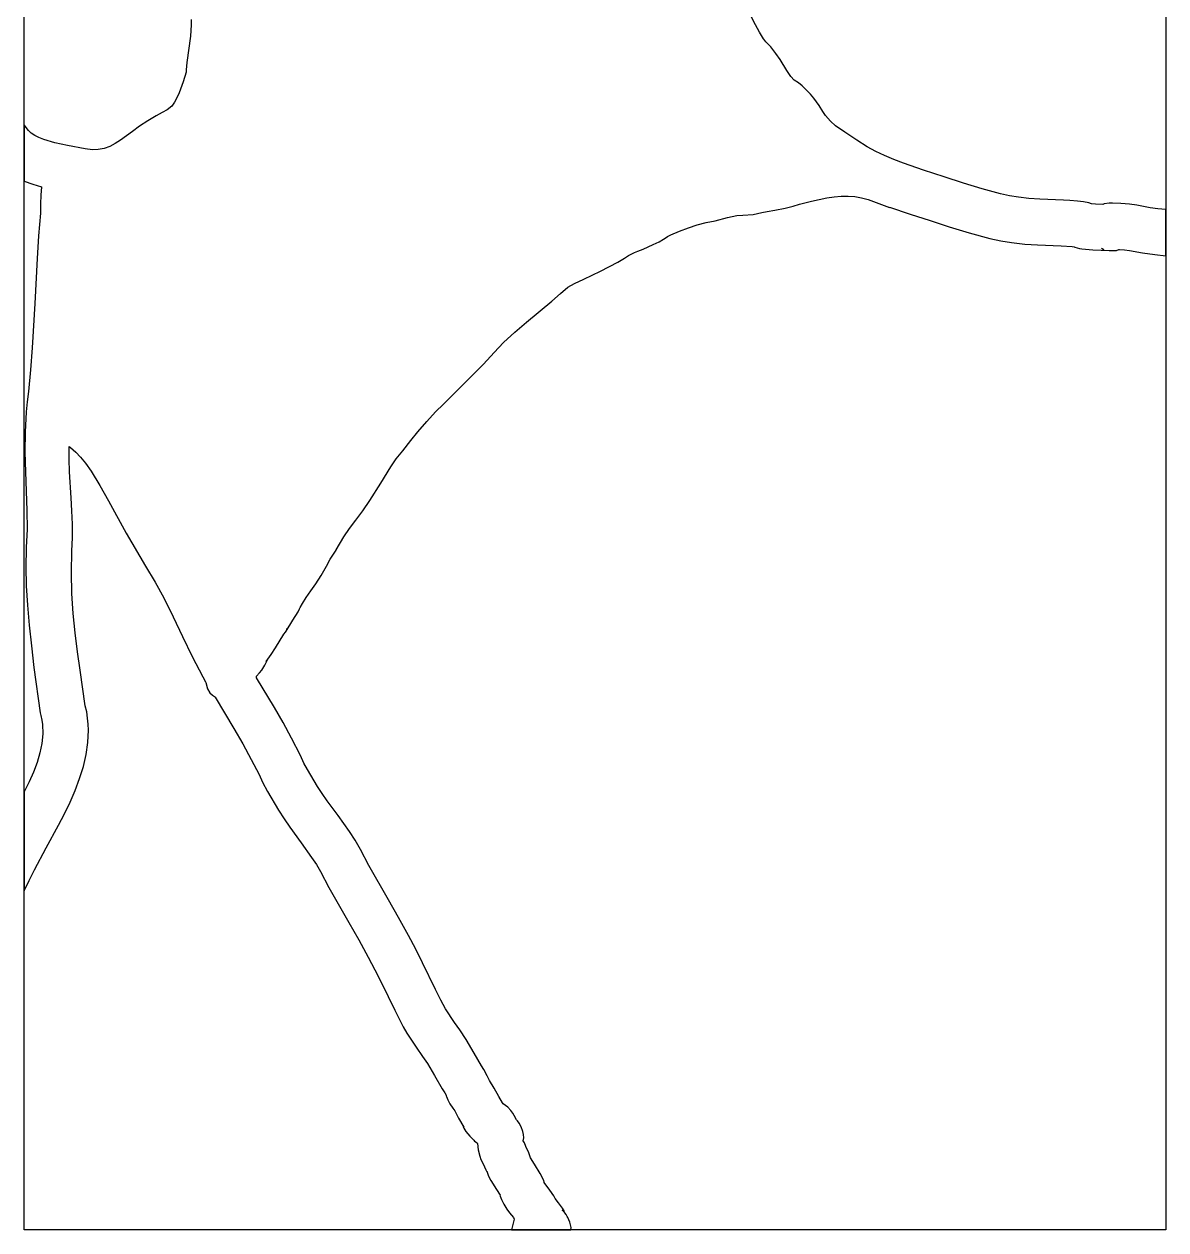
# Model space of a CAD drawing. Extents: x 1 to 501, y 1 to 4998.
# Drawn here: x 1 to 501, y 3397 to 3925 of the extents above; entities that cross this region are included whole.
import ezdxf

# ---------------------------------------------------------------- set-up
doc = ezdxf.new("R2010")
doc.units = 0

msp = doc.modelspace()

# ---------------------------------------------------------------- linework, layer by layer
at = {"layer": 'decoupage'}
for p, q in [((1.007, 3396.51), (1.007, 4477.1)), ((501.007, 4477.1), (501.007, 3396.51)), ((321.286375, 3924.545125), (317.317, 3932.287)), ((74.107381, 3926.9159), (74.155234, 3924.569766)), ((74.155234, 3924.569766), (73.836625, 3919.590375)), ((323.023984, 3921.239922), (321.286375, 3924.545125)), ((324.805, 3918.343), (323.023984, 3921.239922)), ((73.836625, 3919.590375), (72.307, 3908.049)), ((324.9235, 3918.256), (324.698031, 3918.518781)), ((324.698031, 3918.518781), (324.805, 3918.343)), ((325.879, 3917.137), (324.9235, 3918.256)), ((327.979, 3914.814), (325.879, 3917.137)), ((330.183547, 3912.018656), (327.979, 3914.814)), ((332.036625, 3909.3015), (330.183547, 3912.018656)), ((71.9595, 3904.7705), (71.936, 3903.838)), ((72.307, 3908.049), (71.9595, 3904.7705)), ((335.051, 3904.455), (332.036625, 3909.3015)), ((336.72475, 3901.913875), (335.051, 3904.455)), ((70.700125, 3899.5965), (68.91, 3894.74)), ((71.936, 3903.838), (70.700125, 3899.5965)), ((338.223, 3900.338), (336.72475, 3901.913875)), ((340.075, 3899.032375), (338.223, 3900.338)), ((341.703188, 3897.763297), (340.075, 3899.032375)), ((68.91, 3894.74), (67.843875, 3892.501719)), ((343.694, 3895.953), (341.703188, 3897.763297)), ((345.41376, 3894.141088), (343.694, 3895.953)), ((346.872766, 3892.391766), (345.41376, 3894.141088)), ((65.676, 3888.92), (63.587422, 3887.284781)), ((66.7875, 3890.642), (65.676, 3888.92)), ((67.843875, 3892.501719), (66.7875, 3890.642)), ((349.140375, 3889.189875), (346.872766, 3892.391766)), ((350.760547, 3886.565297), (349.140375, 3889.189875)), ((58.844016, 3884.712219), (55.172, 3882.501)), ((61.479625, 3886.0945), (58.844016, 3884.712219)), ((63.587422, 3887.284781), (61.479625, 3886.0945)), ((351.997, 3884.736), (350.760547, 3886.565297)), ((354.1275, 3882.36375), (351.997, 3884.736)), ((2.866, 3878.263), (1.007, 3880.702)), ((1.007, 3880.702), (1.007, 3856.07)), ((4.137684, 3877.095213), (2.866, 3878.263)), ((51.588926, 3880.071826), (48.483156, 3877.827984)), ((55.172, 3882.501), (51.588926, 3880.071826)), ((356.387, 3880.224), (354.1275, 3882.36375)), ((360.401, 3877.541), (356.387, 3880.224)), ((5.694344, 3876.056578), (4.137684, 3877.095213)), ((7.516645, 3875.130561), (5.694344, 3876.056578)), ((9.58525, 3874.300625), (7.516645, 3875.130561)), ((14.384031, 3872.862859), (9.58525, 3874.300625)), ((19.936, 3871.611), (14.384031, 3872.862859)), ((43.24575, 3874.008375), (40.885223, 3872.488646)), ((48.483156, 3877.827984), (43.24575, 3874.008375)), ((365.6015, 3874.0365), (360.401, 3877.541)), ((370.25, 3871.066), (365.6015, 3874.0365)), ((27.781, 3870.135), (19.936, 3871.611)), ((30.938781, 3869.781469), (27.781, 3870.135)), ((33.463, 3869.826), (30.938781, 3869.781469)), ((36.108293, 3870.369439), (33.463, 3869.826)), ((38.544219, 3871.266328), (36.108293, 3870.369439)), ((40.885223, 3872.488646), (38.544219, 3871.266328)), ((373.923326, 3869.071248), (370.25, 3871.066)), ((377.806922, 3867.221609), (373.923326, 3869.071248)), ((381.872463, 3865.494385), (377.806922, 3867.221609)), ((386.091625, 3863.866875), (381.872463, 3865.494385)), ((394.877516, 3860.820203), (386.091625, 3863.866875)), ((403.938, 3857.9), (394.877516, 3860.820203)), ((412.332281, 3855.190656), (403.938, 3857.9)), ((1.007, 3856.07), (4.86375, 3854.6525)), ((4.86375, 3854.6525), (8.614, 3853.574)), ((8.614, 3853.574), (8.387, 3849.954)), ((420.5535, 3852.64125), (412.332281, 3855.190656)), ((428.586469, 3850.485969), (420.5535, 3852.64125)), ((8.387, 3849.954), (8.147, 3846.126)), ((340.561, 3845.937), (345.833, 3847.315)), ((345.833, 3847.315), (352.574234, 3848.657828)), ((352.574234, 3848.657828), (355.776049, 3849.131857)), ((355.776049, 3849.131857), (358.881125, 3849.420625)), ((358.881125, 3849.420625), (361.901311, 3849.483877)), ((361.901311, 3849.483877), (364.848453, 3849.281359)), ((364.848453, 3849.281359), (367.7344, 3848.772818)), ((367.7344, 3848.772818), (370.571, 3847.918)), ((370.571, 3847.918), (379.95, 3844.449)), ((432.527613, 3849.629309), (428.586469, 3850.485969)), ((436.416, 3848.959), (432.527613, 3849.629309)), ((441.029672, 3848.433344), (436.416, 3848.959)), ((445.811625, 3848.12125), (441.029672, 3848.433344)), ((456.129, 3847.699), (445.811625, 3848.12125)), ((458.9405, 3847.583125), (456.129, 3847.699)), ((462.373, 3847.303), (458.9405, 3847.583125)), ((464.947375, 3846.979125), (462.373, 3847.303)), ((467.266, 3846.461), (464.947375, 3846.979125)), ((468.399, 3846.135), (467.266, 3846.461)), ((476.156844, 3846.316313), (474.028, 3846.015)), ((477.6435, 3846.366), (476.156844, 3846.316313)), ((481.241, 3846.183), (477.6435, 3846.366)), ((485.046219, 3845.928922), (481.241, 3846.183)), ((8.127, 3841.99), (7.310439, 3832.016604)), ((8.147, 3846.126), (8.127, 3845.473)), ((8.127, 3845.473), (8.127, 3841.99)), ((311.141875, 3840.569016), (313.142, 3840.928)), ((313.142, 3840.928), (315.817375, 3841.06825)), ((315.817375, 3841.06825), (320.292, 3841.465)), ((320.292, 3841.465), (324.12725, 3842.21675)), ((324.12725, 3842.21675), (326.341, 3842.781)), ((326.341, 3842.781), (329.813625, 3843.338125)), ((329.813625, 3843.338125), (334.28, 3844.157)), ((334.28, 3844.157), (337.8555, 3845.102875)), ((337.8555, 3845.102875), (340.561, 3845.937)), ((379.95, 3844.449), (380.03, 3844.668)), ((380.03, 3844.668), (389.065375, 3841.575375)), ((389.065375, 3841.575375), (397.809, 3838.776)), ((470.246, 3845.998), (468.399, 3846.135)), ((473.381, 3845.832), (470.246, 3845.998)), ((474.028, 3846.015), (473.381, 3845.832)), ((488.34725, 3845.455375), (485.046219, 3845.928922)), ((494.141, 3844.349), (488.34725, 3845.455375)), ((497.448, 3843.91325), (494.141, 3844.349)), ((501.007, 3843.56), (497.448, 3843.91325)), ((501.007, 3823.364), (501.007, 3843.56)), ((287.986016, 3834.145328), (291.882875, 3835.620875)), ((291.882875, 3835.620875), (295.795297, 3836.907234)), ((295.795297, 3836.907234), (299.642, 3837.973)), ((299.642, 3837.973), (303.601, 3838.707)), ((303.601, 3838.707), (309.015, 3840.051125)), ((309.015, 3840.051125), (311.141875, 3840.569016)), ((397.809, 3838.776), (406.142078, 3836.065516)), ((406.142078, 3836.065516), (414.856625, 3833.346875)), ((7.310439, 3832.016604), (6.673703, 3822.093703)), ((279.052375, 3829.504875), (280.997, 3830.605)), ((280.997, 3830.605), (281.71625, 3831.042875)), ((281.71625, 3831.042875), (282.704, 3831.813)), ((282.704, 3831.813), (284.186, 3832.512)), ((284.186, 3832.512), (287.986016, 3834.145328)), ((414.856625, 3833.346875), (423.962859, 3830.922797)), ((423.962859, 3830.922797), (428.666053, 3829.915818)), ((268.3325, 3824.780625), (269.737, 3825.346)), ((269.737, 3825.346), (272.1455, 3826.282125)), ((272.1455, 3826.282125), (276.417, 3828.209)), ((276.417, 3828.209), (279.052375, 3829.504875)), ((428.666053, 3829.915818), (433.471, 3829.096)), ((433.471, 3829.096), (439.245141, 3828.424062)), ((439.245141, 3828.424062), (444.759875, 3828.0525)), ((444.759875, 3828.0525), (455.166, 3827.645)), ((455.166, 3827.645), (459.975, 3827.365)), ((459.975, 3827.365), (460.903, 3827.256)), ((460.903, 3827.256), (461.104, 3827.147)), ((461.104, 3827.147), (463.179625, 3826.461125)), ((463.179625, 3826.461125), (464.209, 3826.346)), ((464.209, 3826.346), (468.989, 3825.961)), ((468.989, 3825.961), (476.219, 3825.6)), ((473.60525, 3826.14075), (472.772, 3826.46)), ((472.772, 3826.46), (472.774, 3826.46)), ((472.774, 3826.46), (472.774, 3826.46)), ((472.774, 3826.46), (473.903, 3826.108)), ((473.903, 3826.108), (473.60525, 3826.14075)), ((476.219, 3825.6), (477.987, 3825.701)), ((477.987, 3825.701), (478.764875, 3825.61425)), ((478.764875, 3825.61425), (479.423484, 3825.701)), ((479.423484, 3825.701), (480.418, 3826.108)), ((480.418, 3826.108), (480.706, 3826.118)), ((480.706, 3826.118), (482.885234, 3825.957641)), ((482.885234, 3825.957641), (485.062125, 3825.621125)), ((485.062125, 3825.621125), (490.721, 3824.567)), ((6.673703, 3822.093703), (5.670875, 3802.417625)), ((253.396125, 3816.615), (260.965, 3820.547)), ((260.965, 3820.547), (263.9015, 3822.298625)), ((263.9015, 3822.298625), (265.686, 3823.406)), ((265.686, 3823.406), (268.3325, 3824.780625)), ((490.721, 3824.567), (496.112625, 3823.831625)), ((496.112625, 3823.831625), (501.007, 3823.364)), ((246.074, 3813.076), (253.396125, 3816.615)), ((235.867, 3806.746), (239.153, 3809.53)), ((239.153, 3809.53), (242.0435, 3811.112875)), ((242.0435, 3811.112875), (246.074, 3813.076)), ((232.061, 3803.391), (235.867, 3806.746)), ((5.670875, 3802.417625), (4.580859, 3782.998234)), ((221.071875, 3794.26575), (232.061, 3803.391)), ((215.856078, 3789.816188), (221.071875, 3794.26575)), ((210.943, 3785.289), (215.856078, 3789.816188)), ((4.580859, 3782.998234), (3.835139, 3773.396193)), ((206.865875, 3780.970375), (210.943, 3785.289)), ((202.221, 3775.898), (206.865875, 3780.970375)), ((3.835139, 3773.396193), (2.866, 3763.872)), ((193.277625, 3766.85425), (202.221, 3775.898)), ((2.866, 3763.872), (2.26862, 3759.381384)), ((184.602, 3758.262), (193.277625, 3766.85425)), ((2.26862, 3759.381384), (1.837713, 3754.914682)), ((181.141, 3754.984), (184.602, 3758.262)), ((1.837713, 3754.914682), (1.394203, 3746.056891)), ((177.406125, 3750.76225), (181.141, 3754.984)), ((1.394203, 3746.056891), (1.373248, 3737.306373)), ((170.340375, 3742.336), (173.453, 3746.161)), ((173.453, 3746.161), (177.406125, 3750.76225)), ((166.897, 3737.824), (170.340375, 3742.336)), ((1.373248, 3737.306373), (1.612625, 3728.670875)), ((20.723467, 3734.266637), (20.8, 3739.819)), ((20.8, 3739.819), (21.349, 3739.322)), ((21.349, 3739.322), (23.58475, 3737.257219)), ((23.58475, 3737.257219), (25.67425, 3735.1045)), ((163.995125, 3734.309375), (166.897, 3737.824)), ((20.890859, 3728.659594), (20.723467, 3734.266637)), ((25.67425, 3735.1045), (27.836875, 3732.466531)), ((27.836875, 3732.466531), (30.292, 3728.946)), ((157.278625, 3723.752875), (161.625, 3730.869)), ((161.625, 3730.869), (163.995125, 3734.309375)), ((1.612625, 3728.670875), (2.223484, 3711.775922)), ((21.589875, 3717.28775), (20.890859, 3728.659594)), ((30.292, 3728.946), (34.180234, 3722.605047)), ((34.180234, 3722.605047), (37.952125, 3715.884875)), ((152.459, 3716.045), (157.278625, 3723.752875)), ((21.937725, 3711.52609), (21.589875, 3717.28775)), ((37.952125, 3715.884875), (45.706, 3701.764)), ((149.317281, 3711.573406), (152.459, 3716.045)), ((2.223484, 3711.775922), (2.270521, 3703.531959)), ((22.161953, 3705.716031), (21.937725, 3711.52609)), ((146.2845, 3707.54075), (149.317281, 3711.573406)), ((2.270521, 3703.531959), (1.929, 3695.434)), ((22.170674, 3699.859145), (22.161953, 3705.716031)), ((141.037, 3700.205), (143.483469, 3703.800219)), ((143.483469, 3703.800219), (146.2845, 3707.54075)), ((21.872, 3693.957), (22.170674, 3699.859145)), ((45.706, 3701.764), (54.228125, 3687.35275)), ((137.703, 3694.41), (141.037, 3700.205)), ((1.899, 3695.026), (1.752871, 3687.013172)), ((1.929, 3695.434), (1.899, 3695.026)), ((21.697467, 3684.495262), (21.872, 3693.957)), ((135.076, 3690.398), (137.703, 3694.398)), ((137.703, 3694.398), (137.703, 3694.41)), ((133.445125, 3687.3605), (135.076, 3690.398)), ((1.752871, 3687.013172), (1.944969, 3678.76625)), ((21.947609, 3675.391719), (21.697467, 3684.495262)), ((54.228125, 3687.35275), (58.336234, 3680.374938)), ((128.820578, 3679.641453), (131.134, 3683.225)), ((131.134, 3683.225), (133.445125, 3687.3605)), ((1.944969, 3678.76625), (2.436645, 3670.262078)), ((58.336234, 3680.374938), (62.163, 3673.465)), ((126.605875, 3676.462625), (128.820578, 3679.641453)), ((22.541041, 3666.608004), (21.947609, 3675.391719)), ((62.163, 3673.465), (66.304969, 3665.188266)), ((122.845, 3670.904), (124.582984, 3673.584734)), ((124.582984, 3673.584734), (126.605875, 3676.462625)), ((2.436645, 3670.262078), (3.18925, 3661.4775)), ((23.396375, 3658.10575), (22.541041, 3666.608004)), ((118.742, 3663.675), (121.015, 3667.353)), ((121.015, 3667.353), (121.665, 3668.66)), ((121.665, 3668.66), (121.831, 3669.17)), ((121.831, 3669.17), (122.845, 3670.904)), ((3.18925, 3661.4775), (4.164137, 3652.389359)), ((66.304969, 3665.188266), (70.37625, 3656.562875)), ((115.726, 3658.902), (118.742, 3663.675)), ((24.432225, 3649.84659), (23.396375, 3658.10575)), ((70.37625, 3656.562875), (74.609156, 3647.715297)), ((111.1565, 3651.568125), (114.741, 3657.515)), ((114.741, 3657.515), (115.396, 3658.398)), ((115.396, 3658.398), (115.726, 3658.902)), ((116.002, 3659.618), (116.229, 3660.133)), ((116.00925, 3659.62), (116.002, 3659.618)), ((116.201, 3660.06), (116.00925, 3659.62)), ((116.231, 3660.13), (116.201, 3660.06)), ((116.229, 3660.133), (116.231, 3660.13)), ((116.231, 3660.13), (116.231, 3660.13)), ((4.164137, 3652.389359), (5.322656, 3642.9745)), ((109.170281, 3648.568859), (111.1565, 3651.568125)), ((25.567203, 3641.792156), (24.432225, 3649.84659)), ((74.609156, 3647.715297), (79.236, 3638.772)), ((107.008, 3645.595), (109.170281, 3648.568859)), ((107.253, 3645.929), (107.008, 3645.595)), ((107.083531, 3645.383016), (107.253, 3645.929)), ((5.322656, 3642.9745), (8.036, 3623.072)), ((27.809, 3626.144), (25.567203, 3641.792156)), ((102.725, 3639.183), (104.038551, 3640.538904)), ((104.038551, 3640.538904), (105.074719, 3641.800672)), ((105.074719, 3641.800672), (106.4425, 3643.937125)), ((106.4425, 3643.937125), (107.083531, 3645.383016)), ((79.236, 3638.772), (80.472, 3636.61)), ((80.472, 3636.61), (80.512, 3636.283)), ((80.512, 3636.283), (81.351438, 3633.600172)), ((102.795, 3638.457), (102.725, 3639.183)), ((110.590375, 3625.451), (102.795, 3638.457)), ((81.351438, 3633.600172), (82.381, 3631.840125)), ((82.381, 3631.840125), (83.460063, 3630.769516)), ((83.460063, 3630.769516), (84.448, 3630.155)), ((84.448, 3630.155), (84.631, 3629.862)), ((84.631, 3629.862), (92.820625, 3616.231)), ((28.400983, 3623.449192), (27.809, 3626.144)), ((114.423141, 3618.790875), (110.590375, 3625.451)), ((8.036, 3623.072), (8.269, 3621.924)), ((8.269, 3621.924), (8.716919, 3619.907167)), ((8.716919, 3619.907167), (9.009668, 3617.878488)), ((28.821175, 3620.759137), (28.400983, 3623.449192)), ((29.077531, 3618.074385), (28.821175, 3620.759137)), ((9.159594, 3613.787531), (8.77866, 3609.654996)), ((9.009668, 3617.878488), (9.159594, 3613.787531)), ((28.943149, 3610.057456), (29.178008, 3615.395486)), ((29.178008, 3615.395486), (29.077531, 3618.074385)), ((92.820625, 3616.231), (96.744297, 3609.441844)), ((118.145, 3612.001), (114.423141, 3618.790875)), ((8.77866, 3609.654996), (7.92675, 3605.48475)), ((28.18025, 3604.749453), (28.943149, 3610.057456)), ((96.744297, 3609.441844), (100.477, 3602.648)), ((122.012875, 3604.408625), (118.145, 3612.001)), ((7.92675, 3605.48475), (6.663746, 3601.28066)), ((26.95296, 3599.475886), (28.18025, 3604.749453)), ((123.549, 3601.062), (122.012875, 3604.408625)), ((6.663746, 3601.28066), (5.049531, 3597.046594)), ((25.32493, 3594.241162), (26.95296, 3599.475886)), ((100.477, 3602.648), (103.881, 3595.99875)), ((125.075375, 3598.15975), (123.549, 3601.062)), ((129.481, 3590.792), (125.075375, 3598.15975)), ((3.143988, 3592.786418), (1.007, 3588.504)), ((5.049531, 3597.046594), (3.143988, 3592.786418)), ((23.35981, 3589.049689), (25.32493, 3594.241162)), ((103.881, 3595.99875), (105.389, 3592.696)), ((105.389, 3592.696), (107.56225, 3588.53325)), ((1.007, 3588.504), (1.007, 3545)), ((21.12125, 3583.905875), (23.35981, 3589.049689)), ((107.56225, 3588.53325), (112.395, 3580.418)), ((131.494775, 3587.67085), (129.481, 3590.792)), ((133.700141, 3584.522922), (131.494775, 3587.67085)), ((18.672901, 3578.814127), (21.12125, 3583.905875)), ((138.498375, 3578.013375), (133.700141, 3584.522922)), ((16.078414, 3573.778854), (18.672901, 3578.814127)), ((112.395, 3580.418), (114.843453, 3576.575875)), ((143.501172, 3570.996641), (138.498375, 3578.013375)), ((10.705625, 3563.895359), (16.078414, 3573.778854)), ((114.843453, 3576.575875), (117.338313, 3572.933812)), ((117.338313, 3572.933812), (122.29475, 3566.12125)), ((145.96224, 3567.214729), (143.501172, 3570.996641)), ((148.334, 3563.206), (145.96224, 3567.214729)), ((5.512086, 3554.290654), (10.705625, 3563.895359)), ((122.29475, 3566.12125), (126.919313, 3559.723063)), ((151.987, 3556.195), (148.334, 3563.206)), ((126.919313, 3559.723063), (128.999328, 3556.598969)), ((128.999328, 3556.598969), (130.867, 3553.482)), ((160.568875, 3541.090125), (151.987, 3556.195)), ((3.141661, 3549.603867), (5.512086, 3554.290654)), ((130.867, 3553.482), (134.446, 3546.602)), ((1.007, 3545), (3.141661, 3549.603867)), ((134.446, 3546.602), (143.221, 3531.14075)), ((164.971609, 3533.388578), (160.568875, 3541.090125)), ((143.221, 3531.14075), (147.544375, 3523.582812)), ((169.321, 3525.521), (164.971609, 3533.388578)), ((172.472734, 3519.466875), (169.321, 3525.521)), ((147.544375, 3523.582812), (151.699, 3516.074)), ((175.445125, 3513.46975), (172.472734, 3519.466875)), ((151.699, 3516.074), (154.603656, 3510.486)), ((181.168, 3501.81), (175.445125, 3513.46975)), ((154.603656, 3510.486), (157.456, 3504.72325)), ((157.456, 3504.72325), (163.303, 3492.828)), ((183.49125, 3497.17075), (181.168, 3501.81)), ((163.303, 3492.828), (165.641375, 3488.11375)), ((185.57, 3493.427), (183.49125, 3497.17075)), ((189.544, 3487.323), (185.57, 3493.427)), ((165.641375, 3488.11375), (167.040953, 3485.485969)), ((191.764125, 3484.1885), (189.544, 3487.323)), ((167.040953, 3485.485969), (168.672, 3482.744)), ((168.672, 3482.744), (172.709, 3476.539)), ((194.627, 3479.956), (191.764125, 3484.1885)), ((172.709, 3476.539), (175.507125, 3472.4845)), ((198.131125, 3473.96725), (194.627, 3479.956)), ((175.507125, 3472.4845), (177.592, 3469.486)), ((201.279, 3468.439), (198.131125, 3473.96725)), ((177.592, 3469.486), (180.689, 3464.171125)), ((202.371125, 3466.752125), (201.279, 3468.439)), ((203.851, 3464.034), (202.371125, 3466.752125)), ((180.689, 3464.171125), (184.035, 3458.317)), ((204.777, 3462.035), (203.851, 3464.034)), ((206.876, 3458.628), (204.777, 3462.035)), ((184.035, 3458.317), (185.185625, 3456.521)), ((185.185625, 3456.521), (185.758, 3455.514)), ((185.758, 3455.514), (185.893, 3455.221)), ((185.893, 3455.221), (185.963, 3455.025)), ((208.897875, 3454.98075), (206.876, 3458.628)), ((185.963, 3455.025), (186.516375, 3453.435625)), ((186.516375, 3453.435625), (186.805, 3452.936)), ((186.805, 3452.936), (187.457, 3451.707)), ((187.457, 3451.707), (187.65375, 3451.326375)), ((187.65375, 3451.326375), (188.449, 3450.258)), ((188.449, 3450.258), (188.801, 3449.904)), ((210.484, 3452.193), (208.897875, 3454.98075)), ((210.767, 3451.757), (210.484, 3452.193)), ((210.787, 3451.747), (210.767, 3451.757)), ((212.781203, 3450.251141), (210.787, 3451.747)), ((214.100875, 3448.873875), (212.781203, 3450.251141)), ((188.801, 3449.904), (189.568, 3448.611)), ((189.568, 3448.611), (191.27925, 3445.468875)), ((191.27925, 3445.468875), (193.58, 3441.51)), ((214.969609, 3447.641172), (214.100875, 3448.873875)), ((215.611, 3446.579), (214.969609, 3447.641172)), ((216.65, 3444.803), (215.611, 3446.579)), ((217.037, 3444.309), (216.65, 3444.803)), ((193.58, 3441.51), (193.289078, 3441.773203)), ((193.289078, 3441.773203), (193.504125, 3441.118875)), ((193.504125, 3441.118875), (194.394359, 3439.687359)), ((194.394359, 3439.687359), (196.129, 3437.619)), ((217.795875, 3443.301766), (217.037, 3444.309)), ((218.701, 3441.724625), (217.795875, 3443.301766)), ((219.459125, 3439.591172), (218.701, 3441.724625)), ((219.691422, 3438.320076), (219.459125, 3439.591172)), ((196.129, 3437.619), (197.877, 3435.832)), ((197.877, 3435.832), (198.271625, 3435.452625)), ((198.271625, 3435.452625), (199.447, 3434.633)), ((199.447, 3434.633), (199.592, 3434.387)), ((199.592, 3434.387), (199.881, 3431.604)), ((219.519, 3435.597), (219.777, 3436.915)), ((220.138, 3434.71), (219.519, 3435.597)), ((219.777, 3436.915), (219.691422, 3438.320076)), ((220.769, 3433.026), (220.138, 3434.71)), ((199.881, 3431.604), (200.559, 3428.76)), ((222.005, 3430.274), (220.769, 3433.026)), ((222.743, 3428.101), (222.005, 3430.274)), ((200.559, 3428.76), (201.071875, 3427.341625)), ((201.071875, 3427.341625), (202.076, 3425.477)), ((202.076, 3425.477), (203.166125, 3422.822875)), ((224.581125, 3425.286125), (222.743, 3428.101)), ((227.044, 3421.233), (224.581125, 3425.286125)), ((203.166125, 3422.822875), (203.507141, 3422.234891)), ((203.507141, 3422.234891), (203.633, 3422.199)), ((203.633, 3422.199), (204.322, 3420.113)), ((204.322, 3420.113), (205.43, 3418.09)), ((228.533875, 3418.128), (227.044, 3421.233)), ((205.43, 3418.09), (207.829125, 3414.275125)), ((207.829125, 3414.275125), (209.485, 3411.664)), ((228.769891, 3417.389438), (228.533875, 3418.128)), ((228.733, 3417.216), (228.769891, 3417.389438)), ((231.232, 3413.937), (228.733, 3417.216)), ((232.964875, 3411.394375), (231.232, 3413.937)), ((209.485, 3411.664), (209.279672, 3411.874281)), ((209.279672, 3411.874281), (209.418875, 3411.259)), ((209.418875, 3411.259), (209.991391, 3409.861469)), ((209.991391, 3409.861469), (211.086, 3407.725)), ((211.086, 3407.725), (212.35475, 3405.657391)), ((233.536, 3410.249), (232.964875, 3411.394375)), ((235.079, 3408.385), (233.536, 3410.249)), ((236.800906, 3406.067109), (235.079, 3408.385)), ((212.35475, 3405.657391), (213.535, 3404.033125)), ((213.535, 3404.033125), (215.264, 3401.902)), ((237.788, 3404.028), (236.579, 3405.327)), ((236.579, 3405.327), (237.460344, 3404.633828)), ((237.5645, 3404.848625), (236.800906, 3406.067109)), ((237.460344, 3404.633828), (237.61523, 3404.621748)), ((237.61523, 3404.621748), (237.5645, 3404.848625)), ((238.325, 3403.264), (237.788, 3404.028)), ((238.796, 3402.446), (238.325, 3403.264)), ((239.06, 3401.876), (238.796, 3402.446)), ((215.633, 3401.182), (214.392, 3396.515)), ((215.264, 3401.902), (215.633, 3401.182)), ((240.015875, 3399.897125), (239.06, 3401.876)), ((240.336453, 3398.757641), (240.015875, 3399.897125)), ((240.503, 3397.493), (240.336453, 3398.757641)), ((240.423, 3396.51), (240.503, 3397.493)), ((501.007, 3396.51), (1.007, 3396.51)), ((214.392, 3396.515), (240.423, 3396.51))]:
    msp.add_line(p, q, dxfattribs=at)

doc.saveas('drawing.dxf')
